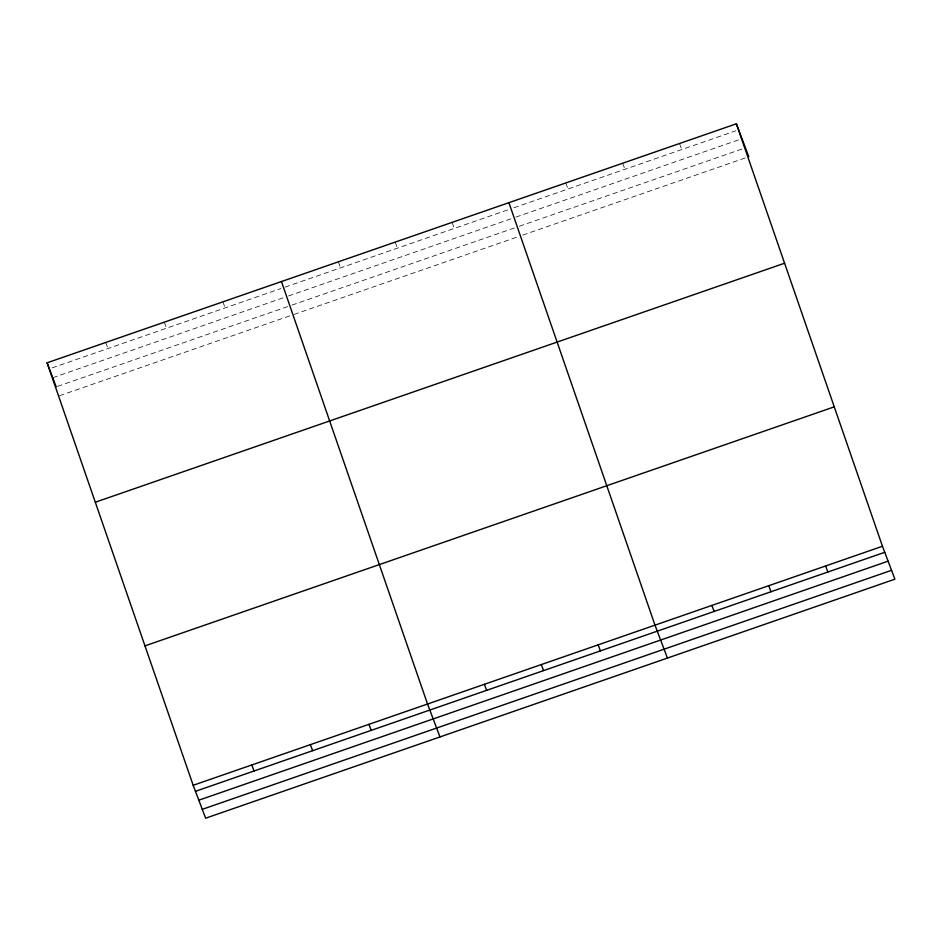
<?xml version="1.0" encoding="UTF-8"?>
<svg xmlns="http://www.w3.org/2000/svg" width="942" height="942" viewBox="0 0 942 942"><rect width="100%" height="100%" fill="white"/><g stroke="black" fill="none" stroke-linecap="round" stroke-linejoin="round"><path stroke-width="0.71" stroke-dasharray="4.71 3.53" d="M52.104 367.898L281.01 288.523M285.12 287.098L508.421 209.666M513.967 207.746L735.879 130.785M52.728 377.718L284.354 297.401M288.476 295.965L511.777 218.532M515.933 217.096L739.234 139.663M57.544 386.385L287.816 306.539M291.926 305.114L515.227 227.681M519.383 226.233L742.685 148.801M59.534 395.734L291.16 315.405M293.892 314.463L518.583 236.548M522.739 235.111L746.04 157.679M679.512 143.514L681.784 149.542M622.65 163.237L624.923 169.266M565.777 182.96L568.061 188.989M452.054 222.394L454.327 228.423M395.181 242.118L397.465 248.146M338.319 261.829L340.592 267.858M222.865 301.864L225.138 307.893M164.273 322.188L166.557 328.216M105.692 342.499L107.965 348.528"/><path stroke-width="1.41" d="M736.373 123.802L882.466 546.266L894.9 579.189L205.627 818.198L193.181 785.287L47.1 362.811L736.373 123.802L748.819 156.713M95.307 502.227L784.58 263.218M144.974 645.871L834.259 406.85M193.181 785.287L882.466 546.266M195.465 791.315L884.738 552.295M198.821 800.194L888.094 561.173M202.271 809.331L891.544 570.31M825.592 565.989L827.877 572.018M768.731 585.712L771.015 591.741M711.869 605.423L714.142 611.452M667.442 658.058L654.996 625.147L508.916 202.671M598.135 644.87L600.419 650.898M541.273 664.581L543.546 670.61M484.4 684.304L486.684 690.333M439.973 736.938L427.538 704.015L281.458 281.552M368.946 724.339L371.23 730.368M310.365 744.651L312.638 750.68M251.773 764.975L254.057 771.003M47.1 362.811L52.246 376.447M52.728 377.718L56.19 386.856"/></g></svg>
